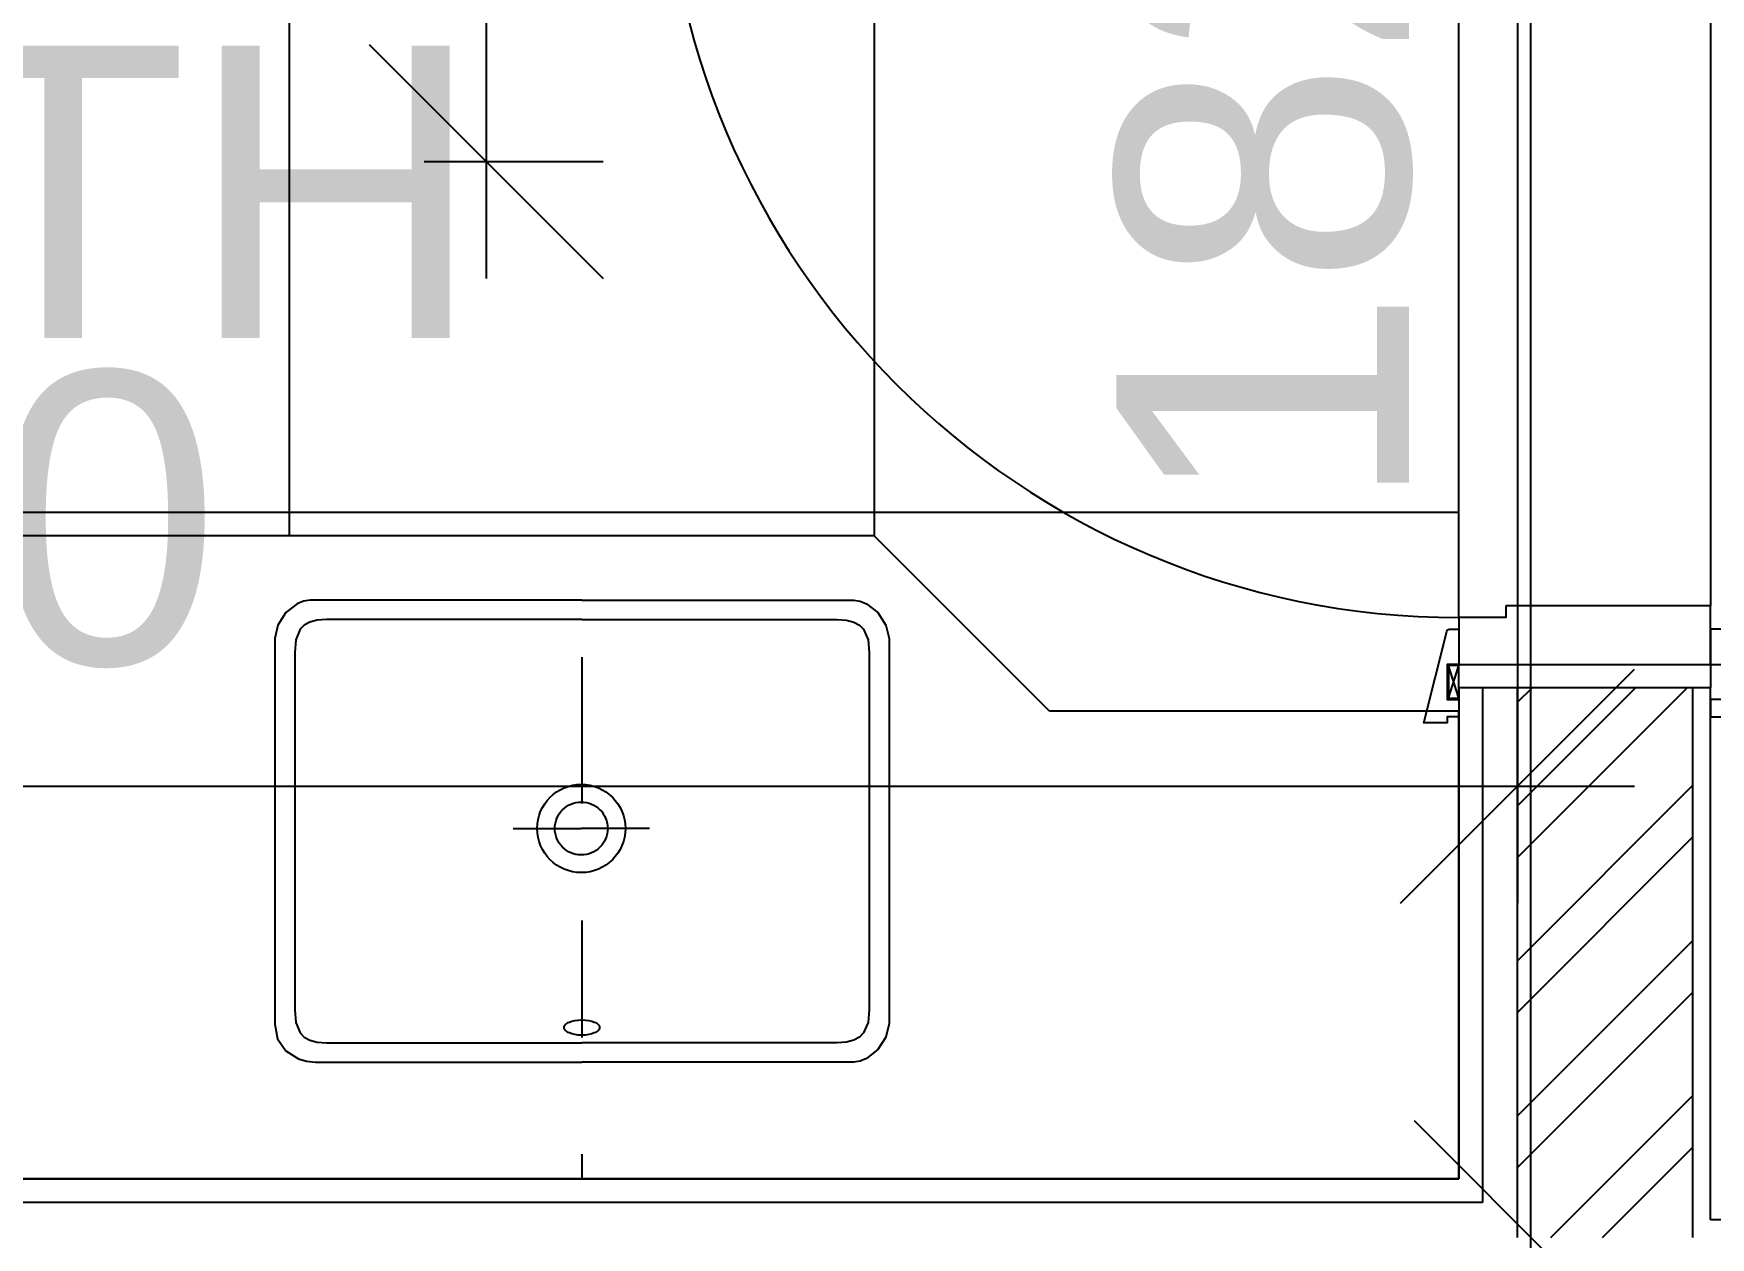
# Model space of a CAD drawing. Extents: x -1.8 to 45.6, y -22.6 to 61.5.
# Drawn here: x 30.17 to 31.603, y 20.33 to 21.359 of the extents above; entities that cross this region are included whole.
import ezdxf
from ezdxf.enums import TextEntityAlignment as Align

# ---------------------------------------------------------------- set-up
doc = ezdxf.new("R2010")
doc.units = 0
doc.header["$MEASUREMENT"] = 0
doc.linetypes.add('CENTER', pattern=[2, 1.25, -0.25, 0.25, -0.25])
doc.linetypes.add('DASHDOTX2', pattern=[50.8, 25.4, -12.7, 0, -12.7])
doc.layers.get('0').update_dxf_attribs({"linetype": 'CONTINUOUS'})
for name, color, linetype in [('A-AXIS-SANITARY', 10, 'DASHDOTX2'), ('a-dim', 3, 'CONTINUOUS'), ('A-DOORS', 1, 'CONTINUOUS'), ('A-FLOR-PFIX', 61, 'CONTINUOUS'), ('A-HATCH-WALL', 8, 'CONTINUOUS'), ('A-NOMENCLATURE', 3, 'CONTINUOUS'), ('A-PLASTER', 8, 'CONTINUOUS'), ('A-PROJ-TIL-BATH', 8, 'CONTINUOUS'), ('A-SANIT', 95, 'CONTINUOUS'), ('A-SECT-TILE', 12, 'CONTINUOUS'), ('A-WALL', 4, 'CONTINUOUS')]:
    doc.layers.add(name, color=color, linetype=linetype)
doc.styles.add('A100-STEXT', font='arial.ttf', dxfattribs={"height": 0.25})

# ---------------------------------------------------------------- blocks, each defined once
blk = doc.blocks.new('_OBLIQUE')
at = {"color": 0, "linetype": 'ByBlock'}
blk.add_line((-0.5, -0.5), (0.5, 0.5), dxfattribs=at)

msp = doc.modelspace()

# ---------------------------------------------------------------- linework, layer by layer
at = {"layer": 'A-AXIS-SANITARY', "linetype": 'CENTER', "ltscale": 0.1}
msp.add_line((30.63837, 20.8261), (30.63837, 20.38079), dxfattribs=at)
msp.add_line((30.63837, 20.8261), (30.63837, 20.38079), dxfattribs=at)
at = {"layer": 'a-dim', "color": 15}
for p, q in [((30.55668, 22.25), (30.55668, 21.15)), ((31.44993, 20.23), (31.44993, 22.25)), ((31.43837, 21.85), (31.43837, 20.61582)), ((30.50379, 21.25), (30.65668, 21.25)), ((28.53837, 20.71582), (31.53837, 20.71582))]:
    msp.add_line(p, q, dxfattribs=at)
at = {"layer": 'A-DOORS', "color": 8}
for p, q in [((31.38837, 20.86), (31.38837, 21.54)), ((31.38837, 20.86), (31.38837, 21.54)), ((31.60337, 21.53), (31.60337, 20.87)), ((31.60337, 21.53), (31.60337, 20.87))]:
    msp.add_line(p, q, dxfattribs=at)
at = {"layer": 'A-DOORS'}
for p, q in [((31.38837, 20.791), (31.37937, 20.819)), ((31.37937, 20.791), (31.38837, 20.819)), ((31.38837, 20.791), (31.37937, 20.819)), ((31.37937, 20.791), (31.38837, 20.819))]:
    msp.add_line(p, q, dxfattribs=at)
for points in [[(31.42837, 20.87), (31.42837, 20.86), (31.38837, 20.86), (31.38837, 20.82)], [(31.38837, 20.82), (31.60337, 20.82), (31.60337, 20.87), (31.42837, 20.87)], [(31.42837, 20.87), (31.42837, 20.86), (31.38837, 20.86), (31.38837, 20.82)], [(31.38837, 20.82), (31.60337, 20.82), (31.60337, 20.87), (31.42837, 20.87)], [(31.60337, 20.8), (31.38837, 20.8), (31.38837, 20.82), (31.60337, 20.82), (31.60337, 20.8)], [(31.60337, 20.8), (31.38837, 20.8), (31.38837, 20.82), (31.60337, 20.82), (31.60337, 20.8)]]:
    msp.add_lwpolyline(points, dxfattribs=at)
for points in [[(31.38837, 20.79), (31.38837, 20.775), (31.37837, 20.775), (31.37837, 20.77), (31.35837, 20.77), (31.37801, 20.84822, -0.3817689), (31.38, 20.85), (31.38837, 20.85), (31.38837, 20.82), (31.37837, 20.82), (31.37837, 20.79), (31.38837, 20.79)], [(31.38837, 20.79), (31.38837, 20.775), (31.37837, 20.775), (31.37837, 20.77), (31.35837, 20.77), (31.37801, 20.84822, -0.3817689), (31.38, 20.85), (31.38837, 20.85), (31.38837, 20.82), (31.37837, 20.82), (31.37837, 20.79), (31.38837, 20.79)], [(31.60337, 20.79), (31.60337, 20.775), (31.61337, 20.775), (31.61337, 20.77), (31.63337, 20.77), (31.61373, 20.84822, 0.3817689), (31.61174, 20.85), (31.60337, 20.85), (31.60337, 20.82), (31.61337, 20.82), (31.61337, 20.79), (31.60337, 20.79)], [(31.60337, 20.79), (31.60337, 20.775), (31.61337, 20.775), (31.61337, 20.77), (31.63337, 20.77), (31.61373, 20.84822, 0.3817689), (31.61174, 20.85), (31.60337, 20.85), (31.60337, 20.82), (31.61337, 20.82), (31.61337, 20.79), (31.60337, 20.79)]]:
    msp.add_lwpolyline(points, format="xyb", dxfattribs=at)
msp.add_lwpolyline([(31.38837, 20.791), (31.38837, 20.819), (31.37937, 20.819), (31.37937, 20.791)], close=True, dxfattribs=at)
msp.add_lwpolyline([(31.38837, 20.791), (31.38837, 20.819), (31.37937, 20.819), (31.37937, 20.791)], close=True, dxfattribs=at)
msp.add_arc((31.38867, 21.5403), 0.6803, 180.02544, 269.97456, dxfattribs=at)
msp.add_arc((31.38867, 21.5403), 0.6803, 180.02544, 269.97456, dxfattribs=at)
at = {"layer": 'A-FLOR-PFIX'}
for p, q in [((30.88837, 20.93), (29.43837, 20.93)), ((30.88837, 20.93), (29.43837, 20.93)), ((31.03837, 20.78), (30.88837, 20.93)), ((31.03837, 20.78), (30.88837, 20.93)), ((31.38837, 20.78), (31.03837, 20.78)), ((31.38837, 20.78), (31.03837, 20.78)), ((31.38837, 20.38), (31.38837, 20.78)), ((31.38837, 20.38), (31.38837, 20.78)), ((29.43837, 20.38), (31.38837, 20.38)), ((29.43837, 20.38), (31.38837, 20.38))]:
    msp.add_line(p, q, dxfattribs=at)
at = {"layer": 'A-FLOR-PFIX', "ltscale": 0.5}
for points in [[(30.63862, 20.87482), (30.63601, 20.87482), (30.62863, 20.87482), (30.61716, 20.87482), (30.60229, 20.87482), (30.5847, 20.87482), (30.56506, 20.87482), (30.52237, 20.87482), (30.47969, 20.87482), (30.46005, 20.87482), (30.44245, 20.87482), (30.42758, 20.87482), (30.41612, 20.87482), (30.40874, 20.87482), (30.40613, 20.87482), (30.40054, 20.87404), (30.39512, 20.87187), (30.38545, 20.86421), (30.37859, 20.85364), (30.37597, 20.84197), (30.37597, 20.84102), (30.37597, 20.83827), (30.37598, 20.83382), (30.37598, 20.82781), (30.37598, 20.81155), (30.37598, 20.79047), (30.37599, 20.76553), (30.37599, 20.73769), (30.376, 20.67718), (30.37601, 20.61667), (30.37602, 20.58883), (30.37602, 20.56389), (30.37602, 20.54281), (30.37603, 20.52655), (30.37603, 20.52054), (30.37603, 20.51609), (30.37603, 20.51334), (30.37603, 20.51239), (30.37845, 20.49993), (30.38537, 20.48962), (30.39631, 20.4826), (30.40313, 20.48068), (30.41077, 20.48001), (30.41333, 20.48001), (30.42056, 20.48001), (30.4318, 20.48001), (30.44637, 20.48), (30.46362, 20.48), (30.48286, 20.48), (30.52469, 20.48), (30.56653, 20.48), (30.58577, 20.48), (30.60302, 20.48), (30.61759, 20.48), (30.62883, 20.48), (30.63606, 20.48), (30.63862, 20.48)], [(30.63862, 20.87482), (30.63601, 20.87482), (30.62863, 20.87482), (30.61716, 20.87482), (30.60229, 20.87482), (30.5847, 20.87482), (30.56506, 20.87482), (30.52237, 20.87482), (30.47969, 20.87482), (30.46005, 20.87482), (30.44245, 20.87482), (30.42758, 20.87482), (30.41612, 20.87482), (30.40874, 20.87482), (30.40613, 20.87482), (30.40054, 20.87404), (30.39512, 20.87187), (30.38545, 20.86421), (30.37859, 20.85364), (30.37597, 20.84197), (30.37597, 20.84102), (30.37597, 20.83827), (30.37598, 20.83382), (30.37598, 20.82781), (30.37598, 20.81155), (30.37598, 20.79047), (30.37599, 20.76553), (30.37599, 20.73769), (30.376, 20.67718), (30.37601, 20.61667), (30.37602, 20.58883), (30.37602, 20.56389), (30.37602, 20.54281), (30.37603, 20.52655), (30.37603, 20.52054), (30.37603, 20.51609), (30.37603, 20.51334), (30.37603, 20.51239), (30.37845, 20.49993), (30.38537, 20.48962), (30.39631, 20.4826), (30.40313, 20.48068), (30.41077, 20.48001), (30.41333, 20.48001), (30.42056, 20.48001), (30.4318, 20.48001), (30.44637, 20.48), (30.46362, 20.48), (30.48286, 20.48), (30.52469, 20.48), (30.56653, 20.48), (30.58577, 20.48), (30.60302, 20.48), (30.61759, 20.48), (30.62883, 20.48), (30.63606, 20.48), (30.63862, 20.48)], [(30.63847, 20.87482), (30.64108, 20.87482), (30.64846, 20.87482), (30.65992, 20.87482), (30.67479, 20.87482), (30.69239, 20.87482), (30.71203, 20.87482), (30.75471, 20.87482), (30.79739, 20.87482), (30.81703, 20.87482), (30.83463, 20.87482), (30.8495, 20.87482), (30.86097, 20.87482), (30.86834, 20.87482), (30.87096, 20.87482), (30.87654, 20.87404), (30.88197, 20.87187), (30.89164, 20.86421), (30.8985, 20.85364), (30.90112, 20.84197), (30.90112, 20.84102), (30.90112, 20.83827), (30.90112, 20.83383), (30.90112, 20.82783), (30.90112, 20.81159), (30.90112, 20.79054), (30.90112, 20.76563), (30.90112, 20.73783), (30.90112, 20.67741), (30.90112, 20.61699), (30.90112, 20.58919), (30.90112, 20.56428), (30.90112, 20.54323), (30.90112, 20.527), (30.90112, 20.52099), (30.90112, 20.51655), (30.90112, 20.5138), (30.90112, 20.51286), (30.8985, 20.50118), (30.89164, 20.49061), (30.88197, 20.48295), (30.87654, 20.48078), (30.87096, 20.48), (30.86834, 20.48), (30.86097, 20.48), (30.8495, 20.48), (30.83463, 20.48), (30.81703, 20.48), (30.79739, 20.48), (30.75471, 20.48), (30.71203, 20.48), (30.69239, 20.48), (30.67479, 20.48), (30.65992, 20.48), (30.64846, 20.48), (30.64108, 20.48), (30.63847, 20.48)], [(30.63847, 20.87482), (30.64108, 20.87482), (30.64846, 20.87482), (30.65992, 20.87482), (30.67479, 20.87482), (30.69239, 20.87482), (30.71203, 20.87482), (30.75471, 20.87482), (30.79739, 20.87482), (30.81703, 20.87482), (30.83463, 20.87482), (30.8495, 20.87482), (30.86097, 20.87482), (30.86834, 20.87482), (30.87096, 20.87482), (30.87654, 20.87404), (30.88197, 20.87187), (30.89164, 20.86421), (30.8985, 20.85364), (30.90112, 20.84197), (30.90112, 20.84102), (30.90112, 20.83827), (30.90112, 20.83383), (30.90112, 20.82783), (30.90112, 20.81159), (30.90112, 20.79054), (30.90112, 20.76563), (30.90112, 20.73783), (30.90112, 20.67741), (30.90112, 20.61699), (30.90112, 20.58919), (30.90112, 20.56428), (30.90112, 20.54323), (30.90112, 20.527), (30.90112, 20.52099), (30.90112, 20.51655), (30.90112, 20.5138), (30.90112, 20.51286), (30.8985, 20.50118), (30.89164, 20.49061), (30.88197, 20.48295), (30.87654, 20.48078), (30.87096, 20.48), (30.86834, 20.48), (30.86097, 20.48), (30.8495, 20.48), (30.83463, 20.48), (30.81703, 20.48), (30.79739, 20.48), (30.75471, 20.48), (30.71203, 20.48), (30.69239, 20.48), (30.67479, 20.48), (30.65992, 20.48), (30.64846, 20.48), (30.64108, 20.48), (30.63847, 20.48)], [(30.63862, 20.85843), (30.63617, 20.85843), (30.62924, 20.85843), (30.61847, 20.85843), (30.60451, 20.85843), (30.58799, 20.85843), (30.56955, 20.85843), (30.52947, 20.85843), (30.48939, 20.85843), (30.47095, 20.85843), (30.45442, 20.85843), (30.44046, 20.85843), (30.42969, 20.85843), (30.42277, 20.85843), (30.42031, 20.85843), (30.41227, 20.85783), (30.40595, 20.85613), (30.40116, 20.85347), (30.3977, 20.84996), (30.39393, 20.84097), (30.39303, 20.83022), (30.39303, 20.82934), (30.39303, 20.82678), (30.39303, 20.82266), (30.39303, 20.81708), (30.39303, 20.80201), (30.39303, 20.78246), (30.39303, 20.75933), (30.39303, 20.73352), (30.39303, 20.67741), (30.39303, 20.6213), (30.39303, 20.59548), (30.39303, 20.57235), (30.39303, 20.5528), (30.39303, 20.53773), (30.39303, 20.53216), (30.39303, 20.52803), (30.39303, 20.52548), (30.39303, 20.5246), (30.39393, 20.51385), (30.3977, 20.50486), (30.40116, 20.50136), (30.40595, 20.49869), (30.41227, 20.49699), (30.42031, 20.49639), (30.42277, 20.49639), (30.42969, 20.49639), (30.44046, 20.49639), (30.45442, 20.49639), (30.47095, 20.49639), (30.48939, 20.49639), (30.52947, 20.49639), (30.56955, 20.49639), (30.58799, 20.49639), (30.60451, 20.49639), (30.61847, 20.49639), (30.62924, 20.49639), (30.63617, 20.49639), (30.63862, 20.49639)], [(30.63862, 20.85843), (30.63617, 20.85843), (30.62924, 20.85843), (30.61847, 20.85843), (30.60451, 20.85843), (30.58799, 20.85843), (30.56955, 20.85843), (30.52947, 20.85843), (30.48939, 20.85843), (30.47095, 20.85843), (30.45442, 20.85843), (30.44046, 20.85843), (30.42969, 20.85843), (30.42277, 20.85843), (30.42031, 20.85843), (30.41227, 20.85783), (30.40595, 20.85613), (30.40116, 20.85347), (30.3977, 20.84996), (30.39393, 20.84097), (30.39303, 20.83022), (30.39303, 20.82934), (30.39303, 20.82678), (30.39303, 20.82266), (30.39303, 20.81708), (30.39303, 20.80201), (30.39303, 20.78246), (30.39303, 20.75933), (30.39303, 20.73352), (30.39303, 20.67741), (30.39303, 20.6213), (30.39303, 20.59548), (30.39303, 20.57235), (30.39303, 20.5528), (30.39303, 20.53773), (30.39303, 20.53216), (30.39303, 20.52803), (30.39303, 20.52548), (30.39303, 20.5246), (30.39393, 20.51385), (30.3977, 20.50486), (30.40116, 20.50136), (30.40595, 20.49869), (30.41227, 20.49699), (30.42031, 20.49639), (30.42277, 20.49639), (30.42969, 20.49639), (30.44046, 20.49639), (30.45442, 20.49639), (30.47095, 20.49639), (30.48939, 20.49639), (30.52947, 20.49639), (30.56955, 20.49639), (30.58799, 20.49639), (30.60451, 20.49639), (30.61847, 20.49639), (30.62924, 20.49639), (30.63617, 20.49639), (30.63862, 20.49639)], [(30.63847, 20.85843), (30.64092, 20.85843), (30.64785, 20.85843), (30.65861, 20.85843), (30.67258, 20.85843), (30.6891, 20.85843), (30.70754, 20.85843), (30.74762, 20.85843), (30.7877, 20.85843), (30.80614, 20.85843), (30.82266, 20.85843), (30.83662, 20.85843), (30.84739, 20.85843), (30.85431, 20.85843), (30.85677, 20.85843), (30.86481, 20.85783), (30.87113, 20.85613), (30.87592, 20.85347), (30.87939, 20.84996), (30.88316, 20.84097), (30.88406, 20.83022), (30.88406, 20.82934), (30.88406, 20.82678), (30.88406, 20.82266), (30.88406, 20.81708), (30.88406, 20.80201), (30.88406, 20.78246), (30.88406, 20.75933), (30.88406, 20.73352), (30.88406, 20.67741), (30.88406, 20.6213), (30.88406, 20.59548), (30.88406, 20.57235), (30.88406, 20.5528), (30.88406, 20.53773), (30.88406, 20.53216), (30.88406, 20.52803), (30.88406, 20.52548), (30.88406, 20.5246), (30.88316, 20.51385), (30.87939, 20.50486), (30.87592, 20.50136), (30.87113, 20.49869), (30.86481, 20.49699), (30.85677, 20.49639), (30.85431, 20.49639), (30.84739, 20.49639), (30.83662, 20.49639), (30.82266, 20.49639), (30.80614, 20.49639), (30.7877, 20.49639), (30.74762, 20.49639), (30.70754, 20.49639), (30.6891, 20.49639), (30.67258, 20.49639), (30.65861, 20.49639), (30.64785, 20.49639), (30.64092, 20.49639), (30.63847, 20.49639)], [(30.63847, 20.85843), (30.64092, 20.85843), (30.64785, 20.85843), (30.65861, 20.85843), (30.67258, 20.85843), (30.6891, 20.85843), (30.70754, 20.85843), (30.74762, 20.85843), (30.7877, 20.85843), (30.80614, 20.85843), (30.82266, 20.85843), (30.83662, 20.85843), (30.84739, 20.85843), (30.85431, 20.85843), (30.85677, 20.85843), (30.86481, 20.85783), (30.87113, 20.85613), (30.87592, 20.85347), (30.87939, 20.84996), (30.88316, 20.84097), (30.88406, 20.83022), (30.88406, 20.82934), (30.88406, 20.82678), (30.88406, 20.82266), (30.88406, 20.81708), (30.88406, 20.80201), (30.88406, 20.78246), (30.88406, 20.75933), (30.88406, 20.73352), (30.88406, 20.67741), (30.88406, 20.6213), (30.88406, 20.59548), (30.88406, 20.57235), (30.88406, 20.5528), (30.88406, 20.53773), (30.88406, 20.53216), (30.88406, 20.52803), (30.88406, 20.52548), (30.88406, 20.5246), (30.88316, 20.51385), (30.87939, 20.50486), (30.87592, 20.50136), (30.87113, 20.49869), (30.86481, 20.49699), (30.85677, 20.49639), (30.85431, 20.49639), (30.84739, 20.49639), (30.83662, 20.49639), (30.82266, 20.49639), (30.80614, 20.49639), (30.7877, 20.49639), (30.74762, 20.49639), (30.70754, 20.49639), (30.6891, 20.49639), (30.67258, 20.49639), (30.65861, 20.49639), (30.64785, 20.49639), (30.64092, 20.49639), (30.63847, 20.49639)], [(30.6003, 20.67967), (30.6005, 20.68353), (30.60107, 20.68727), (30.602, 20.69089), (30.60327, 20.69435), (30.60485, 20.69765), (30.60674, 20.70076), (30.60891, 20.70366), (30.61135, 20.70634), (30.61402, 20.70877), (30.61693, 20.71094), (30.62004, 20.71283), (30.62333, 20.71442), (30.6268, 20.71568), (30.63041, 20.71661), (30.63415, 20.71718), (30.63801, 20.71738), (30.64186, 20.71718), (30.64561, 20.71661), (30.64922, 20.71568), (30.65268, 20.71442), (30.65598, 20.71283), (30.65909, 20.71094), (30.66199, 20.70877), (30.66467, 20.70634), (30.6671, 20.70366), (30.66927, 20.70076), (30.67116, 20.69765), (30.67275, 20.69435), (30.67402, 20.69089), (30.67495, 20.68727), (30.67552, 20.68353), (30.67571, 20.67967), (30.67552, 20.67582), (30.67495, 20.67207), (30.67402, 20.66846), (30.67275, 20.665), (30.67116, 20.6617), (30.66927, 20.65859), (30.6671, 20.65569), (30.66467, 20.65301), (30.66199, 20.65058), (30.65909, 20.64841), (30.65598, 20.64652), (30.65268, 20.64493), (30.64922, 20.64367), (30.64561, 20.64274), (30.64186, 20.64217), (30.63801, 20.64197), (30.63415, 20.64217), (30.63041, 20.64274), (30.6268, 20.64367), (30.62333, 20.64493), (30.62004, 20.64652), (30.61693, 20.64841), (30.61402, 20.65058), (30.61135, 20.65301), (30.60891, 20.65569), (30.60674, 20.65859), (30.60485, 20.6617), (30.60327, 20.665), (30.602, 20.66846), (30.60107, 20.67207), (30.6005, 20.67582), (30.6003, 20.67967), (30.6003, 20.67967)], [(30.6003, 20.67967), (30.6005, 20.68353), (30.60107, 20.68727), (30.602, 20.69089), (30.60327, 20.69435), (30.60485, 20.69765), (30.60674, 20.70076), (30.60891, 20.70366), (30.61135, 20.70634), (30.61402, 20.70877), (30.61693, 20.71094), (30.62004, 20.71283), (30.62333, 20.71442), (30.6268, 20.71568), (30.63041, 20.71661), (30.63415, 20.71718), (30.63801, 20.71738), (30.64186, 20.71718), (30.64561, 20.71661), (30.64922, 20.71568), (30.65268, 20.71442), (30.65598, 20.71283), (30.65909, 20.71094), (30.66199, 20.70877), (30.66467, 20.70634), (30.6671, 20.70366), (30.66927, 20.70076), (30.67116, 20.69765), (30.67275, 20.69435), (30.67402, 20.69089), (30.67495, 20.68727), (30.67552, 20.68353), (30.67571, 20.67967), (30.67552, 20.67582), (30.67495, 20.67207), (30.67402, 20.66846), (30.67275, 20.665), (30.67116, 20.6617), (30.66927, 20.65859), (30.6671, 20.65569), (30.66467, 20.65301), (30.66199, 20.65058), (30.65909, 20.64841), (30.65598, 20.64652), (30.65268, 20.64493), (30.64922, 20.64367), (30.64561, 20.64274), (30.64186, 20.64217), (30.63801, 20.64197), (30.63415, 20.64217), (30.63041, 20.64274), (30.6268, 20.64367), (30.62333, 20.64493), (30.62004, 20.64652), (30.61693, 20.64841), (30.61402, 20.65058), (30.61135, 20.65301), (30.60891, 20.65569), (30.60674, 20.65859), (30.60485, 20.6617), (30.60327, 20.665), (30.602, 20.66846), (30.60107, 20.67207), (30.6005, 20.67582), (30.6003, 20.67967), (30.6003, 20.67967)], [(30.61539, 20.67967), (30.61551, 20.68199), (30.61585, 20.68423), (30.61641, 20.6864), (30.61717, 20.68848), (30.61812, 20.69046), (30.61925, 20.69232), (30.62055, 20.69407), (30.62201, 20.69567), (30.62362, 20.69713), (30.62536, 20.69843), (30.62723, 20.69957), (30.6292, 20.70052), (30.63128, 20.70128), (30.63345, 20.70184), (30.6357, 20.70218), (30.63801, 20.7023), (30.64032, 20.70218), (30.64257, 20.70184), (30.64474, 20.70128), (30.64682, 20.70052), (30.6488, 20.69957), (30.65066, 20.69843), (30.6524, 20.69713), (30.65401, 20.69567), (30.65547, 20.69407), (30.65677, 20.69232), (30.65791, 20.69046), (30.65886, 20.68848), (30.65962, 20.6864), (30.66018, 20.68423), (30.66052, 20.68199), (30.66064, 20.67967), (30.66052, 20.67736), (30.66018, 20.67511), (30.65962, 20.67295), (30.65886, 20.67087), (30.65791, 20.66889), (30.65677, 20.66703), (30.65547, 20.66528), (30.65401, 20.66368), (30.6524, 20.66222), (30.65066, 20.66092), (30.6488, 20.65978), (30.64682, 20.65883), (30.64474, 20.65807), (30.64257, 20.65751), (30.64032, 20.65717), (30.63801, 20.65705), (30.6357, 20.65717), (30.63345, 20.65751), (30.63128, 20.65807), (30.6292, 20.65883), (30.62723, 20.65978), (30.62536, 20.66092), (30.62362, 20.66222), (30.62201, 20.66368), (30.62055, 20.66528), (30.61925, 20.66703), (30.61812, 20.66889), (30.61717, 20.67087), (30.61641, 20.67295), (30.61585, 20.67511), (30.61551, 20.67736), (30.61539, 20.67967), (30.61539, 20.67967)], [(30.61539, 20.67967), (30.61551, 20.68199), (30.61585, 20.68423), (30.61641, 20.6864), (30.61717, 20.68848), (30.61812, 20.69046), (30.61925, 20.69232), (30.62055, 20.69407), (30.62201, 20.69567), (30.62362, 20.69713), (30.62536, 20.69843), (30.62723, 20.69957), (30.6292, 20.70052), (30.63128, 20.70128), (30.63345, 20.70184), (30.6357, 20.70218), (30.63801, 20.7023), (30.64032, 20.70218), (30.64257, 20.70184), (30.64474, 20.70128), (30.64682, 20.70052), (30.6488, 20.69957), (30.65066, 20.69843), (30.6524, 20.69713), (30.65401, 20.69567), (30.65547, 20.69407), (30.65677, 20.69232), (30.65791, 20.69046), (30.65886, 20.68848), (30.65962, 20.6864), (30.66018, 20.68423), (30.66052, 20.68199), (30.66064, 20.67967), (30.66052, 20.67736), (30.66018, 20.67511), (30.65962, 20.67295), (30.65886, 20.67087), (30.65791, 20.66889), (30.65677, 20.66703), (30.65547, 20.66528), (30.65401, 20.66368), (30.6524, 20.66222), (30.65066, 20.66092), (30.6488, 20.65978), (30.64682, 20.65883), (30.64474, 20.65807), (30.64257, 20.65751), (30.64032, 20.65717), (30.63801, 20.65705), (30.6357, 20.65717), (30.63345, 20.65751), (30.63128, 20.65807), (30.6292, 20.65883), (30.62723, 20.65978), (30.62536, 20.66092), (30.62362, 20.66222), (30.62201, 20.66368), (30.62055, 20.66528), (30.61925, 20.66703), (30.61812, 20.66889), (30.61717, 20.67087), (30.61641, 20.67295), (30.61585, 20.67511), (30.61551, 20.67736), (30.61539, 20.67967), (30.61539, 20.67967)], [(30.62343, 20.50951), (30.62351, 20.51018), (30.62374, 20.51083), (30.62411, 20.51145), (30.62462, 20.51205), (30.62525, 20.51262), (30.626, 20.51316), (30.62687, 20.51367), (30.62784, 20.51413), (30.63007, 20.51493), (30.63263, 20.51553), (30.63546, 20.51592), (30.63849, 20.51605), (30.64152, 20.51592), (30.64435, 20.51553), (30.64691, 20.51493), (30.64914, 20.51413), (30.65011, 20.51367), (30.65098, 20.51316), (30.65174, 20.51262), (30.65237, 20.51205), (30.65288, 20.51145), (30.65325, 20.51083), (30.65348, 20.51018), (30.65355, 20.50951), (30.65348, 20.50884), (30.65325, 20.50819), (30.65288, 20.50756), (30.65237, 20.50696), (30.65174, 20.50639), (30.65098, 20.50585), (30.65011, 20.50535), (30.64914, 20.50488), (30.64691, 20.50408), (30.64435, 20.50348), (30.64152, 20.5031), (30.63849, 20.50297), (30.63546, 20.5031), (30.63263, 20.50348), (30.63007, 20.50408), (30.62784, 20.50488), (30.62687, 20.50535), (30.626, 20.50585), (30.62525, 20.50639), (30.62462, 20.50696), (30.62411, 20.50756), (30.62374, 20.50819), (30.62351, 20.50884), (30.62343, 20.50951), (30.62343, 20.50951)], [(30.62343, 20.50951), (30.62351, 20.51018), (30.62374, 20.51083), (30.62411, 20.51145), (30.62462, 20.51205), (30.62525, 20.51262), (30.626, 20.51316), (30.62687, 20.51367), (30.62784, 20.51413), (30.63007, 20.51493), (30.63263, 20.51553), (30.63546, 20.51592), (30.63849, 20.51605), (30.64152, 20.51592), (30.64435, 20.51553), (30.64691, 20.51493), (30.64914, 20.51413), (30.65011, 20.51367), (30.65098, 20.51316), (30.65174, 20.51262), (30.65237, 20.51205), (30.65288, 20.51145), (30.65325, 20.51083), (30.65348, 20.51018), (30.65355, 20.50951), (30.65348, 20.50884), (30.65325, 20.50819), (30.65288, 20.50756), (30.65237, 20.50696), (30.65174, 20.50639), (30.65098, 20.50585), (30.65011, 20.50535), (30.64914, 20.50488), (30.64691, 20.50408), (30.64435, 20.50348), (30.64152, 20.5031), (30.63849, 20.50297), (30.63546, 20.5031), (30.63263, 20.50348), (30.63007, 20.50408), (30.62784, 20.50488), (30.62687, 20.50535), (30.626, 20.50585), (30.62525, 20.50639), (30.62462, 20.50696), (30.62411, 20.50756), (30.62374, 20.50819), (30.62351, 20.50884), (30.62343, 20.50951), (30.62343, 20.50951)]]:
    msp.add_lwpolyline(points, dxfattribs=at)
at = {"layer": 'A-HATCH-WALL'}
for p, q in [((31.43837, 20.69918), (31.53918, 20.8)), ((31.43837, 20.78757), (31.4508, 20.8)), ((31.43837, 20.65499), (31.58338, 20.8)), ((31.43837, 20.5666), (31.58837, 20.7166)), ((31.43837, 20.52241), (31.58837, 20.67241)), ((31.43837, 20.43402), (31.58837, 20.58402)), ((31.43837, 20.38982), (31.58837, 20.53982)), ((31.46693, 20.33), (31.58837, 20.45144)), ((31.51113, 20.33), (31.58837, 20.40724))]:
    msp.add_line(p, q, dxfattribs=at)
at = {"layer": 'A-PLASTER'}
for p, q in [((31.60337, 20.345), (31.60337, 20.8)), ((32.17837, 20.345), (31.60337, 20.345))]:
    msp.add_line(p, q, dxfattribs=at)
at = {"layer": 'A-PROJ-TIL-BATH'}
for p, q in [((30.38837, 22.1), (30.38837, 20.93)), ((30.38837, 22.1), (30.38837, 20.93)), ((30.88837, 22.1), (30.88837, 20.93)), ((30.88837, 22.1), (30.88837, 20.93)), ((29.43837, 20.95), (31.38837, 20.95)), ((29.43837, 20.95), (31.38837, 20.95))]:
    msp.add_line(p, q, dxfattribs=at)
at = {"layer": 'A-SANIT', "ltscale": 0.5}
for points in [[(30.57965, 20.67967), (30.63801, 20.67967)], [(30.57965, 20.67967), (30.63801, 20.67967)], [(30.69637, 20.67967), (30.63801, 20.67967)], [(30.69637, 20.67967), (30.63801, 20.67967)]]:
    msp.add_lwpolyline(points, dxfattribs=at)
at = {"layer": 'A-SECT-TILE'}
for p, q in [((31.38837, 20.8), (31.38837, 20.38)), ((31.38837, 20.8), (31.38837, 20.38)), ((31.40837, 20.8), (31.40837, 20.36)), ((31.40837, 20.8), (31.40837, 20.36)), ((31.38837, 20.38), (28.63837, 20.38)), ((31.38837, 20.38), (28.63837, 20.38)), ((31.40837, 20.36), (28.61837, 20.36)), ((31.40837, 20.36), (28.61837, 20.36))]:
    msp.add_line(p, q, dxfattribs=at)
at = {"layer": 'A-WALL'}
for p, q in [((31.43837, 20.33), (31.43837, 20.8)), ((31.58837, 20.8), (31.43837, 20.8)), ((31.43837, 20.33), (31.43837, 20.8)), ((31.58837, 20.8), (31.43837, 20.8)), ((31.58837, 20.33), (31.58837, 20.8)), ((31.58837, 20.33), (31.58837, 20.8))]:
    msp.add_line(p, q, dxfattribs=at)

# ---------------------------------------------------------------- block references
at = {"layer": 'a-dim', "color": 15, "xscale": 0.2, "yscale": 0.2, "zscale": 0.2, "rotation": 270}
for p in [(30.55668, 21.25), (31.44993, 20.33)]:
    msp.add_blockref('_OBLIQUE', p, dxfattribs=at)
at = {"layer": 'a-dim', "color": 15, "xscale": 0.2, "yscale": 0.2, "zscale": 0.2}
msp.add_blockref('_OBLIQUE', (31.43837, 20.71582), dxfattribs=at)

# ---------------------------------------------------------------- texts
at = {"layer": 'a-dim', "insert": (31.22229, 21.24), "char_height": 0.25, "attachment_point": 5, "rotation": 90, "style": 'A100-STEXT'}
msp.add_mtext('\\A1;182', dxfattribs=at)
at = {"layer": 'a-dim', "insert": (30.03837, 20.94346), "char_height": 0.25, "attachment_point": 5, "style": 'A100-STEXT'}
msp.add_mtext('\\A1;280', dxfattribs=at)
at = {"layer": 'A-NOMENCLATURE', "style": 'A100-STEXT'}
msp.add_text('BATH', height=0.25, dxfattribs=at).set_placement((30.08831, 21.2241), align=Align.MIDDLE)

doc.saveas('drawing.dxf')
